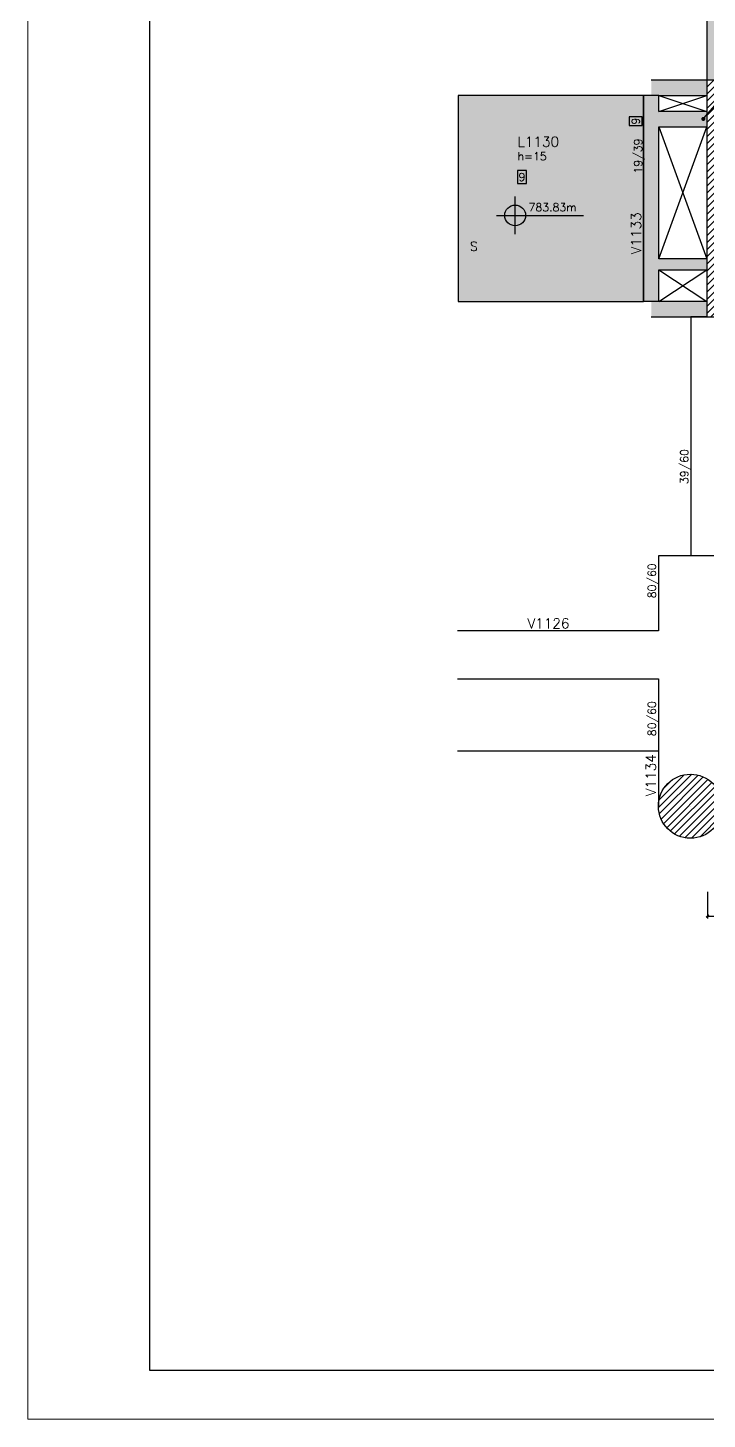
# Model space of a CAD drawing. Extents: x 1860 to 8661, y -614 to 3008.
# Drawn here: x 1860 to 2708, y -614 to 1125 of the extents above; entities that cross this region are included whole.
import ezdxf
from ezdxf import colors
from ezdxf.entities.mleader import LeaderData, LeaderLine
from ezdxf.enums import TextEntityAlignment as Align
from ezdxf.math import Vec2, Vec3

# ---------------------------------------------------------------- set-up
doc = ezdxf.new("R2010")
doc.units = 0
for name, color, linetype in [('242', 12, 'Continuous'), ('COTA', 241, 'Continuous'), ('F-AUX', 2, 'Continuous'), ('F-AUX-RED', 1, 'Continuous'), ('F-DESNIVEL-1', 254, 'Continuous'), ('F-LAJES', 3, 'Continuous'), ('F-LAJES-DIM', 2, 'Continuous'), ('F-LAJES-NOME', 4, 'Continuous'), ('F-LAJES-R', 254, 'Continuous'), ('F-NÍVEL-PLANTA', 2, 'Continuous'), ('F-PILARES-HACH', 174, 'Continuous'), ('F-PILARES-S', 170, 'Continuous'), ('F-TEXTO', 6, 'Continuous'), ('F-VIGAS', 3, 'Continuous'), ('F-VIGAS-DIM', 2, 'Continuous'), ('F-VIGAS-NOME', 4, 'Continuous'), ('F-VÃO', 1, 'Continuous')]:
    doc.layers.add(name, color=color, linetype=linetype)
doc.layers.add('F-DESNIVEL-2', color=7, linetype='Continuous', true_color=0xffd1e8)
doc.layers.add('FOLHA', color=255, linetype='Continuous', lineweight=5)
doc.styles.add('5385-ARQ-PB-BAS-PLA-TER-TORRE-A-106-TXT$0$R60-75', font='romans.shx', dxfattribs={"height": 0.1125})
doc.styles.add('COTA TECNICA-50', font='techl___.ttf', dxfattribs={"height": 9})
doc.styles.add('MCP', font='romans.shx')
doc.styles.get("Standard").update_dxf_attribs({"font": 'arial.ttf'})
doc.dimstyles.new('COTA PAINEL-50', dxfattribs={"dimtxt": 9, "dimasz": 3, "dimexe": 3, "dimexo": 3, "dimgap": 3, "dimtad": 1, "dimdec": 1, "dimzin": 12, "dimdsep": 46, "dimtxsty": 'COTA TECNICA-50', "dimblk1": 'OBLIQUE', "dimblk2": 'OBLIQUE', "dimsah": 1, "dimcen": 0.9, "dimclrd": 4, "dimclre": 4, "dimclrt": 240, "dimadec": 1, "dimazin": 3, "dimtfac": 1, "dimtdec": 1, "dimtmove": 0, "dimatfit": 3, "dimfxl": 1, "dimtolj": 1, "dimtzin": 12, "dimarcsym": 0})
pattern_1 = [(45, (3946.89, 636.7516), (-4.419417, 4.419417), [])]

# ---------------------------------------------------------------- blocks, each defined once
blk = doc.blocks.new('*U10')
at = {"layer": 'F-LAJES-DIM', "color": 1}
blk.add_lwpolyline([(0, 0), (11, 0), (11, 16), (0, 16)], close=True, dxfattribs=at)
at = {"layer": 'F-LAJES-DIM', "style": 'MCP'}
blk.add_attdef('DIM', text='', height=10, dxfattribs=at).set_placement((5.5, 8), align=Align.MIDDLE_CENTER)
blk = doc.blocks.new('*U14')
at = {"layer": 'F-VIGAS-DIM', "color": 1}
blk.add_lwpolyline([(0, 0), (11, 0), (11, 16), (0, 16)], close=True, dxfattribs=at)
at = {"layer": 'F-VIGAS-DIM', "style": 'MCP'}
blk.add_attdef('DIM', text='', height=10, dxfattribs=at).set_placement((5.5, 8), align=Align.MIDDLE_CENTER)
blk = doc.blocks.new('Nível - Planta')
at = {"layer": 'F-NÍVEL-PLANTA'}
h = blk.add_hatch(color=71, dxfattribs=at)
h.paths.add_polyline_path([(0, 0), (0, 0.26, 0.414214), (-0.26, 0)])
h.paths.add_polyline_path([(0.26, 0), (0, 0), (0, -0.26, 0.414214)])
for p, q in [((0, -0.469), (0, 0.469)), ((-0.469, 0), (1.704, 0))]:
    blk.add_line(p, q, dxfattribs=at)
blk.add_circle((0, 0), 0.26, dxfattribs=at)
at = {"layer": 'F-TEXTO', "color": 3, "style": 'MCP'}
blk.add_attdef('NÍVEL', (0.333, 0.102), '', height=0.2, dxfattribs=at)
blk = doc.blocks.new('_Dot')
at = {"color": 0, "linetype": 'ByBlock', "lineweight": -2}
blk.add_line((-0.5, 0), (-1, 0), dxfattribs=at)
at = {"color": 0, "linetype": 'ByBlock', "const_width": 0.5}
blk.add_lwpolyline([(-0.25, 0, 1), (0.25, 0, 1)], format="xyb", close=True, dxfattribs=at)
blk = doc.blocks.new('_Oblique')
at = {"color": 0, "linetype": 'ByBlock', "lineweight": -2}
blk.add_line((-0.5, -0.5), (0.5, 0.5), dxfattribs=at)
blk = doc.blocks.new('*D1106')
at = {"layer": 'COTA', "color": 4, "lineweight": -2, "transparency": 16777216}
for p, q in [((2708.7, 45.2), (2708.7, 11.8)), ((2952.7, 45.2), (2952.7, 11.8)), ((2708.7, 14.8), (2952.7, 14.8))]:
    blk.add_line(p, q, dxfattribs=at)
at = {"layer": 'Defpoints', "color": 0, "transparency": 16777216}
for p in [(2708.7, 48.2), (2952.7, 48.2), (2952.7, 14.8)]:
    blk.add_point(p, dxfattribs=at)
at = {"layer": 'COTA', "color": 4, "lineweight": -2, "transparency": 16777216, "xscale": 3, "yscale": 3, "zscale": 3, "rotation": 180}
blk.add_blockref('_Oblique', (2708.7, 14.8), dxfattribs=at)
at = {"layer": 'COTA', "color": 4, "lineweight": -2, "transparency": 16777216, "xscale": 3, "yscale": 3, "zscale": 3}
blk.add_blockref('_Oblique', (2952.7, 14.8), dxfattribs=at)
at = {"layer": 'COTA', "color": 240, "transparency": 16777216, "insert": (2830.7, 22.4), "char_height": 9, "attachment_point": 5, "style": 'COTA TECNICA-50'}
blk.add_mtext('\\A1;244', dxfattribs=at)

msp = doc.modelspace()

# ---------------------------------------------------------------- hatches: boundary and pattern name
at = {"layer": 'F-PILARES-HACH', "linetype": 'Continuous'}
h = msp.add_hatch(dxfattribs=at)
h.set_pattern_fill('ANSI31', color=256, scale=50, style=0)
h.set_pattern_definition(pattern_1)
h.paths.add_polyline_path([(2707.89, 763.75), (2732.89, 763.75), (2732.89, 1059.25), (2707.89, 1059.25)], flags=16)
h = msp.add_hatch(dxfattribs=at)
h.set_pattern_fill('ANSI31', color=256, scale=50)
h.set_pattern_definition(pattern_1)
edge = h.paths.add_edge_path()
edge.add_arc((2687.39, 152.25), 40, 0, 360)

# ---------------------------------------------------------------- linework, layer by layer
at = {"color": 30}
for p, q in [((2012.11, -552.63), (2012.11, 2946.69)), ((8600.49, -552.63), (2012.11, -552.63))]:
    msp.add_line(p, q, dxfattribs=at)
at = {"layer": '242', "linetype": 'Continuous'}
msp.add_line((2687.39, 152.25), (2687.39, 152.25), dxfattribs=at)
at = {"layer": 'F-DESNIVEL-1', "linetype": 'Continuous'}
for points in [[(2397.39, 1040.25), (2397.39, 782.75), (2628.89, 782.75)], [(2397.39, 1040.25), (2628.89, 782.75), (2397.39, 1040.25)], [(2397.39, 1040.25), (2628.89, 782.75), (2628.89, 829.25)], [(2397.39, 1040.25), (2628.89, 829.25), (2397.39, 1040.25)], [(2397.39, 1040.25), (2628.89, 829.25), (2628.89, 1010.75)], [(2397.39, 1040.25), (2628.89, 1010.75), (2397.39, 1040.25)], [(2397.39, 1040.25), (2628.89, 1010.75), (2628.89, 1040.25)], [(2397.39, 1040.25), (2628.89, 1040.25), (2397.39, 1040.25)], [(2647.89, 1010.75), (2647.89, 1040.25), (2628.89, 1040.25)], [(2647.89, 1010.75), (2628.89, 1040.25), (2628.89, 1010.75)], [(2647.89, 829.25), (2647.89, 1010.75), (2628.89, 1010.75)], [(2647.89, 829.25), (2628.89, 1010.75), (2628.89, 829.25)], [(2647.89, 1010.75), (2628.89, 1010.75), (2647.89, 1010.75)], [(2647.89, 1001.25), (2707.79, 1001.25), (2707.79, 1020.25)], [(2647.89, 1001.25), (2707.79, 1020.25), (2647.89, 1020.25)], [(2647.89, 1001.25), (2647.89, 1020.25), (2647.89, 1001.25)], [(2647.89, 822.25), (2707.79, 822.25), (2707.79, 836.25)], [(2647.89, 822.25), (2707.79, 836.25), (2647.89, 836.25)], [(2647.89, 822.25), (2647.89, 836.25), (2647.89, 822.25)], [(2647.89, 782.75), (2647.89, 829.25), (2628.89, 829.25)], [(2647.89, 782.75), (2628.89, 829.25), (2628.89, 782.75)], [(2647.89, 829.25), (2628.89, 829.25), (2647.89, 829.25)], [(2647.89, 782.75), (2628.89, 782.75), (2647.89, 782.75)], [(2638.39, 763.75), (2707.79, 763.75), (2707.79, 782.75)], [(2638.39, 763.75), (2707.79, 782.75), (2638.39, 782.75)], [(2638.39, 763.75), (2638.39, 782.75), (2638.39, 763.75)]]:
    msp.add_solid(points, dxfattribs=at)
at = {"layer": 'F-DESNIVEL-2', "linetype": 'Continuous'}
for points in [[(2732.89, 1120.75), (2732.89, 1243.15), (2707.89, 1243.15)], [(2732.89, 1120.75), (2707.89, 1243.15), (2707.89, 1120.75)], [(2732.89, 1120.75), (2707.89, 1120.75), (2707.89, 1059.35)], [(2732.89, 1120.75), (2707.89, 1059.35), (2732.89, 1059.35)], [(2732.89, 1120.75), (2707.89, 1120.75), (2732.89, 1120.75)], [(2638.39, 1040.25), (2707.79, 1040.25), (2707.79, 1059.25)], [(2638.39, 1040.25), (2707.79, 1059.25), (2638.39, 1059.25)], [(2638.39, 1040.25), (2638.39, 1059.25), (2638.39, 1040.25)]]:
    msp.add_solid(points, dxfattribs=at)
at = {"layer": 'F-LAJES', "linetype": 'Continuous'}
msp.add_line((2396.48, 221.25), (2647.39, 221.25), dxfattribs=at)
at = {"layer": 'F-LAJES-R', "linetype": 'Continuous'}
msp.add_lwpolyline([(2628.89, 1040.25), (2397.39, 1040.25), (2397.39, 782.75), (2628.89, 782.75), (2628.89, 829.25), (2628.89, 1010.75), (2628.89, 1040.25)], dxfattribs=at)
at = {"layer": 'F-PILARES-S', "linetype": 'Continuous'}
msp.add_lwpolyline([(2707.89, 763.75), (2732.89, 763.75), (2732.89, 1059.25), (2707.89, 1059.25), (2707.89, 763.75)], dxfattribs=at)
msp.add_circle((2687.39, 152.25), 40, dxfattribs=at)
at = {"layer": 'F-VIGAS'}
for points in [[(2707.89, 1243.25), (2707.89, 1120.75)], [(2707.89, 1120.75), (2707.89, 1059.25)], [(2707.89, 1059.25), (2638.39, 1059.25)], [(2628.89, 1040.25), (2628.89, 1010.75)], [(2647.89, 1040.25), (2628.89, 1040.25)], [(2647.89, 1040.25), (2707.89, 1040.25)], [(2647.89, 1020.25), (2647.89, 1040.25)], [(2628.89, 1010.75), (2628.89, 829.25)], [(2707.89, 1020.25), (2647.89, 1020.25)], [(2647.89, 836.25), (2647.89, 1001.25)], [(2647.89, 1001.25), (2707.89, 1001.25)], [(2707.89, 836.25), (2647.89, 836.25)], [(2628.89, 829.25), (2628.89, 782.75)], [(2647.89, 782.75), (2647.89, 822.25)], [(2647.89, 822.25), (2707.89, 822.25)], [(2647.89, 782.75), (2628.89, 782.75)], [(2707.89, 782.75), (2647.89, 782.75)], [(2638.39, 763.75), (2707.89, 763.75)], [(2687.89, 763.75), (2687.89, 465.25)], [(2706.89, 763.75), (2687.89, 763.75)], [(2647.39, 465.25), (2647.39, 371.25)], [(2726.89, 465.25), (2647.39, 465.25)], [(2647.39, 371.25), (2396.48, 371.25)], [(2396.48, 311.25), (2647.39, 311.25)], [(2647.39, 311.25), (2647.39, 152.25)]]:
    msp.add_lwpolyline(points, dxfattribs=at)
at = {"layer": 'F-VÃO'}
for p, q in [((2647.89, 1020.25), (2707.89, 1040.25)), ((2647.89, 1040.25), (2707.89, 1020.25)), ((2647.89, 836.25), (2707.89, 1001.25)), ((2647.89, 1001.25), (2707.89, 836.25)), ((2647.89, 782.75), (2707.89, 822.25)), ((2647.89, 822.25), (2707.89, 782.75))]:
    msp.add_line(p, q, dxfattribs=at)
at = {"layer": 'FOLHA', "lineweight": 5}
msp.add_line((1859.7, -613.6), (1859.7, 3007.66), dxfattribs=at)
at = {"layer": 'FOLHA'}
msp.add_line((8661.45, -613.6), (1859.7, -613.6), dxfattribs=at)

# ---------------------------------------------------------------- block references
at = {"layer": 'F-LAJES-DIM', "linetype": 'Continuous'}
msp.add_blockref('*U10', (2471.45, 930.33), dxfattribs=at).add_auto_attribs({'DIM': '9'})
at = {"layer": 'F-NÍVEL-PLANTA', "linetype": 'Continuous', "xscale": 50, "yscale": 50, "zscale": 50}
msp.add_blockref('Nível - Planta', (2468.48, 890.39), dxfattribs=at).add_auto_attribs({'NÍVEL': '783.83m'})
at = {"layer": 'F-VIGAS-DIM', "linetype": 'Continuous', "rotation": 90}
msp.add_blockref('*U14', (2627.04, 1002.65), dxfattribs=at).add_auto_attribs({'DIM': '9'})

# ---------------------------------------------------------------- texts
at = {"layer": 'F-AUX', "insert": (2411.96, 857.39), "char_height": 11.25, "width": 61.3796, "attachment_point": 1, "style": '5385-ARQ-PB-BAS-PLA-TER-TORRE-A-106-TXT$0$R60-75'}
msp.add_mtext('S', dxfattribs=at)
at = {"layer": 'F-LAJES-DIM', "linetype": 'Continuous', "style": 'MCP'}
msp.add_text('h=15', height=10, dxfattribs=at).set_placement((2471.45, 959.23))
at = {"layer": 'F-LAJES-NOME', "linetype": 'Continuous', "style": 'MCP'}
msp.add_text('L1130', height=12.5, dxfattribs=at).set_placement((2471.45, 976.23))
at = {"layer": 'F-VIGAS-DIM', "linetype": 'Continuous', "style": 'MCP'}
for s, p in [('19/39', (2627.04, 942.65)), ('39/60', (2684.77, 554.74)), ('80/60', (2644.27, 412)), ('80/60', (2644.27, 239.75))]:
    msp.add_text(s, height=10, rotation=90, dxfattribs=at).set_placement(p)
at = {"layer": 'F-VIGAS-NOME', "linetype": 'Continuous', "style": 'MCP'}
for s, p in [('V1133', (2625.77, 841.75)), ('V1134', (2644.27, 164.75))]:
    msp.add_text(s, height=12.5, rotation=90, dxfattribs=at).set_placement(p)
msp.add_text('V1126', height=12.5, dxfattribs=at).set_placement((2483.86, 374.38))

# ---------------------------------------------------------------- dimensions: what is measured, and where the dimension line sits
at = {"layer": 'COTA'}
dim = msp.add_linear_dim(base=(2952.72, 14.81), p1=(2708.72, 48.23), p2=(2952.72, 48.23), dimstyle='COTA PAINEL-50', dxfattribs=at)
dim.commit()
dim.dimension.update_dxf_attribs({"geometry": '*D1106', "text_midpoint": (2830.72, 22.38)})

# ---------------------------------------------------------------- leaders
at = {"layer": 'F-AUX-RED', "linetype": 'Continuous'}
ml = msp.add_multileader_mtext('Standard', dxfattribs=at)
ml.set_content('', color=256)
ml.set_leader_properties()
ml.set_arrow_properties(name='DOT')
ml.build(insert=Vec2(0, 0))
ml.multileader.update_dxf_attribs({"text_right_attachment_type": 6, "text_top_attachment_type": 0, "text_bottom_attachment_type": 0, "dogleg_length": 0.36, "arrow_head_size": 5})
ctx = ml.context
ctx.base_point, ctx.char_height, ctx.arrow_head_size, ctx.landing_gap_size, ctx.plane_origin = Vec3(2821.02, 1034.49), 5, 5, 0.09, Vec3(2703.52, 1010.94)
ctx.right_attachment = 6
notes = []
notes.append((ctx, [(0, (1, 1, 0), (2723.59, 1034.49), (1, 0), 97.43, [(0, [(2703.52, 1010.94)], 256, [])])]))
ctx.mtext.insert, ctx.mtext.flow_direction = Vec3(2821.11, 1036.99), 5
for ctx, leaders in notes:
    for number, flags, end, landing, length, lines in leaders:
        leader = LeaderData()
        leader.index, (leader.has_last_leader_line, leader.has_dogleg_vector, leader.attachment_direction) = number, flags
        leader.last_leader_point, leader.dogleg_vector, leader.dogleg_length = Vec3(end), Vec3(landing), length
        for number, points, colour, breaks in lines:
            line = LeaderLine()
            line.index, line.vertices, line.color, line.breaks = number, Vec3.list(points), colors.encode_raw_color(colour), breaks
            leader.lines.append(line)
        ctx.leaders.append(leader)

doc.saveas('drawing.dxf')
